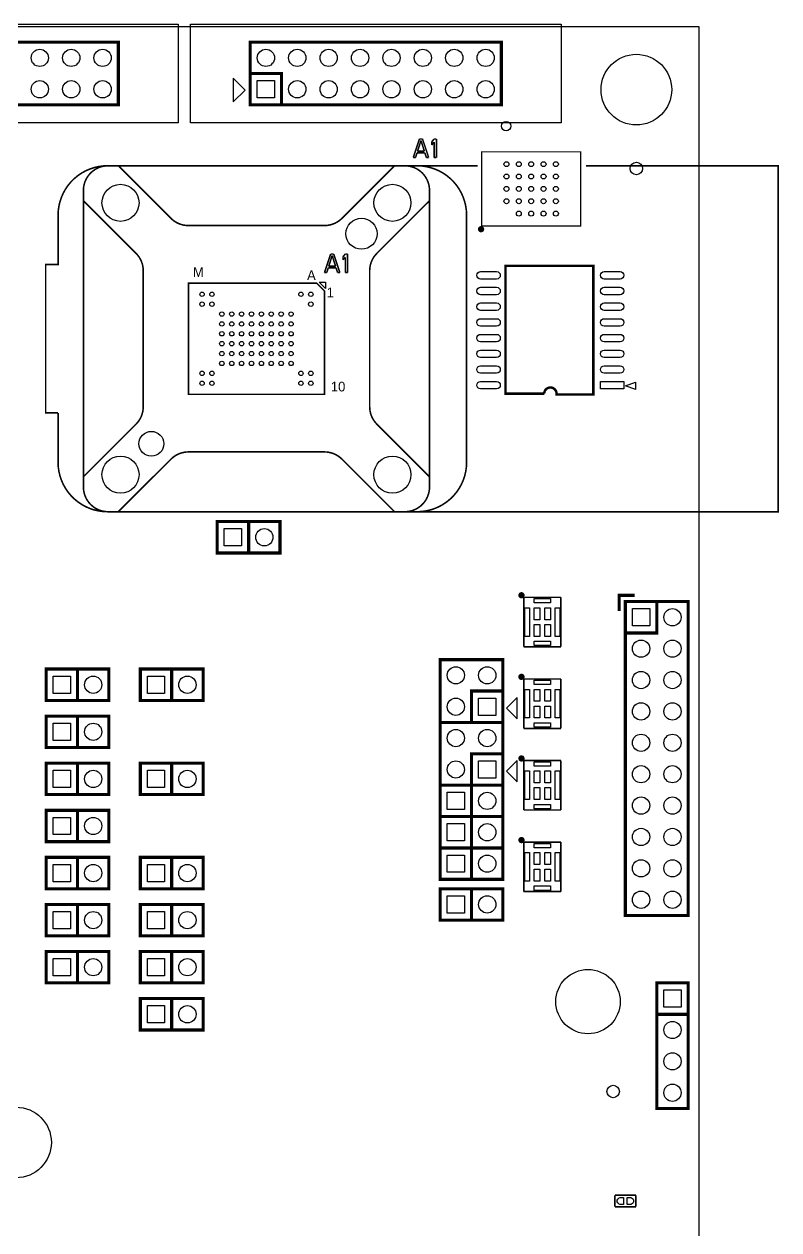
# Model space of a CAD drawing. Extents: x -163 to 81, y -104 to 74.
# Drawn here: x 20.1 to 81.1, y -31.3 to 66.3 of the extents above; entities that cross this region are included whole.
import ezdxf
from ezdxf.enums import TextEntityAlignment as Align

# ---------------------------------------------------------------- set-up
doc = ezdxf.new("R2010")
doc.units = 0
for name, color, linetype in [('BG_OUTLINE', 254, 'CONTINUOUS'), ('PG_DISPLAY_TOP', 85, 'CONTINUOUS'), ('PG_SILKSCREEN_TOP', 7, 'CONTINUOUS'), ('PIN_TOP', 143, 'CONTINUOUS')]:
    doc.layers.add(name, color=color, linetype=linetype)

msp = doc.modelspace()

# ---------------------------------------------------------------- linework, layer by layer
at = {"layer": 'BG_OUTLINE'}
msp.add_lwpolyline([(-125.323854, -63.92799), (74.676, -63.92799), (74.676, 66.072004), (-125.323854, 66.072004)], close=True, dxfattribs=at)
at = {"layer": 'PG_DISPLAY_TOP'}
for points in [[(2.52603, 66.294), (32.52597, 66.294)], [(32.52597, 66.294), (32.52597, 58.294016)], [(33.51403, 66.294), (63.51397, 66.294)], [(33.51403, 58.294016), (33.51403, 66.294)], [(63.51397, 66.294), (63.51397, 58.294016)], [(32.52597, 58.294016), (2.52603, 58.294016)], [(63.51397, 58.294016), (33.51403, 58.294016)]]:
    msp.add_lwpolyline(points, dxfattribs=at)
at = {"layer": 'PG_SILKSCREEN_TOP'}
for points, const_width in [([(7.366, 64.834008), (27.686, 64.834008), (27.686, 59.754008), (7.366, 59.754008), (7.366, 64.834008)], 0.254), ([(38.354, 64.834008), (58.674, 64.834008), (58.674, 59.754008), (38.354, 59.754008), (38.354, 64.834008)], 0.254), ([(38.354, 62.294008), (40.894, 62.294008), (40.894, 59.754008)], 0.254), ([(52.044854, 56.99633), (51.544728, 55.496206)], 0.127), ([(51.88839, 56.007), (52.169822, 56.868568)], 0.127), ([(52.29479, 56.99633), (52.044854, 56.99633)], 0.127), ([(52.169822, 56.868568), (52.451, 56.007)], 0.127), ([(52.794662, 55.496206), (52.29479, 56.99633)], 0.127), ([(53.232304, 56.99633), (53.044852, 56.77281)], 0.127), ([(53.044852, 56.77281), (53.044852, 56.51754)], 0.127), ([(53.044852, 56.51754), (53.232304, 56.74106)], 0.127), ([(53.419756, 56.99633), (53.232304, 56.99633)], 0.127), ([(53.232304, 56.74106), (53.232304, 55.496206)], 0.127), ([(53.419756, 55.496206), (53.419756, 56.99633)], 0.127), ([(51.73218, 55.496206), (51.857148, 55.879238)], 0.127), ([(51.857148, 55.879238), (52.482242, 55.879238)], 0.127), ([(52.451, 56.007), (51.88839, 56.007)], 0.127), ([(52.482242, 55.879238), (52.60721, 55.496206)], 0.127), ([(57.087008, 55.958994), (57.087008, 49.959006), (65.086992, 49.959006), (65.086992, 55.958994), (57.087008, 55.958994)], 0.100076), ([(26.862024, 54.829964), (50.861976, 54.829964)], 0.127), ([(27.690318, 54.829964), (31.944564, 50.575718)], 0.127), ([(50.033428, 54.829964), (45.779436, 50.575718)], 0.127), ([(51.544728, 55.496206), (51.73218, 55.496206)], 0.127), ([(65.532, 54.829964), (81.062068, 54.829964), (81.062068, 26.83002), (51.861974, 26.83002)], 0.127), ([(51.861974, 54.829964), (56.769, 54.829964)], 0.127), ([(52.60721, 55.496206), (52.794662, 55.496206)], 0.127), ([(53.232304, 55.496206), (53.419756, 55.496206)], 0.127), ([(24.862028, 28.830016), (24.862028, 52.829968)], 0.127), ([(52.861972, 52.829968), (52.861972, 28.830016)], 0.127), ([(24.862028, 52.00142), (29.116274, 47.747428)], 0.127), ([(52.861972, 52.00142), (48.607726, 47.747428)], 0.127), ([(44.365164, 49.989994), (33.358836, 49.989994)], 0.127), ([(44.86148, 47.686976), (44.361354, 46.186852)], 0.127), ([(44.705016, 46.697646), (44.986448, 47.559214)], 0.127), ([(45.111416, 47.686976), (44.86148, 47.686976)], 0.127), ([(44.986448, 47.559214), (45.267626, 46.697646)], 0.127), ([(45.611288, 46.186852), (45.111416, 47.686976)], 0.127), ([(46.04893, 47.686976), (45.861478, 47.463456)], 0.127), ([(45.861478, 47.463456), (45.861478, 47.208186)], 0.127), ([(45.861478, 47.208186), (46.04893, 47.431706)], 0.127), ([(46.236382, 47.686976), (46.04893, 47.686976)], 0.127), ([(46.04893, 47.431706), (46.04893, 46.186852)], 0.127), ([(46.236382, 46.186852), (46.236382, 47.686976)], 0.127), ([(29.701998, 46.333156), (29.701998, 35.326828)], 0.127), ([(44.361354, 46.186852), (44.548806, 46.186852)], 0.127), ([(44.548806, 46.186852), (44.673774, 46.569884)], 0.127), ([(44.673774, 46.569884), (45.298868, 46.569884)], 0.127), ([(45.267626, 46.697646), (44.705016, 46.697646)], 0.127), ([(45.298868, 46.569884), (45.423836, 46.186852)], 0.127), ([(45.423836, 46.186852), (45.611288, 46.186852)], 0.127), ([(46.04893, 46.186852), (46.236382, 46.186852)], 0.127), ([(48.022002, 46.333156), (48.022002, 35.326828)], 0.127), ([(33.361884, 45.329856), (33.361884, 36.330128), (44.362116, 36.330128), (44.362116, 44.694856), (43.727116, 45.329856), (33.361884, 45.329856)], 0.127), ([(29.116274, 33.912556), (24.862028, 29.65831)], 0.127), ([(48.607726, 33.912556), (52.861972, 29.65831)], 0.127), ([(44.365164, 31.66999), (33.358836, 31.66999)], 0.127), ([(31.944564, 31.084266), (27.690318, 26.83002)], 0.127), ([(45.779436, 31.084266), (50.033428, 26.83002)], 0.127), ([(50.861976, 26.83002), (26.862024, 26.83002)], 0.127), ([(35.687, 26.035), (40.767, 26.035), (40.767, 23.495), (35.687, 23.495), (35.687, 26.035)], 0.254), ([(38.227, 26.035), (38.227, 23.495)], 0.254), ([(60.488576, 19.899122), (63.488824, 19.899122)], 0.127), ([(60.488576, 15.89913), (60.488576, 19.899122)], 0.127), ([(63.488824, 19.899122), (63.488824, 15.89913)], 0.127), ([(68.199, 18.796), (68.199, 20.066), (69.469, 20.066)], 0.254), ([(73.787, 19.558), (73.787, -5.842), (68.707, -5.842), (68.707, 19.558), (73.787, 19.558)], 0.254), ([(71.247, 19.558), (71.247, 17.018), (68.707, 17.018)], 0.254), ([(63.488824, 15.89913), (60.488576, 15.89913)], 0.127), ([(53.721, 9.779), (53.721, 14.859), (58.801, 14.859), (58.801, 9.779), (53.721, 9.779)], 0.254), ([(21.844, 14.097), (26.924, 14.097), (26.924, 11.557), (21.844, 11.557), (21.844, 14.097)], 0.254), ([(24.384, 14.097), (24.384, 11.557)], 0.254), ([(29.464, 14.097), (34.544, 14.097), (34.544, 11.557), (29.464, 11.557), (29.464, 14.097)], 0.254), ([(32.004, 14.097), (32.004, 11.557)], 0.254), ([(60.488576, 13.295122), (63.488824, 13.295122)], 0.127), ([(60.488576, 9.29513), (60.488576, 13.295122)], 0.127), ([(63.488824, 13.295122), (63.488824, 9.29513)], 0.127), ([(56.261, 9.779), (56.261, 12.319), (58.801, 12.319)], 0.254), ([(21.844, 10.287), (26.924, 10.287), (26.924, 7.747), (21.844, 7.747), (21.844, 10.287)], 0.254), ([(24.384, 10.287), (24.384, 7.747)], 0.254), ([(53.721, 4.699), (53.721, 9.779), (58.801, 9.779), (58.801, 4.699), (53.721, 4.699)], 0.254), ([(63.488824, 9.29513), (60.488576, 9.29513)], 0.127), ([(56.261, 4.699), (56.261, 7.239), (58.801, 7.239)], 0.254), ([(21.844, 6.477), (26.924, 6.477), (26.924, 3.937), (21.844, 3.937), (21.844, 6.477)], 0.254), ([(24.384, 6.477), (24.384, 3.937)], 0.254), ([(29.464, 6.477), (34.544, 6.477), (34.544, 3.937), (29.464, 3.937), (29.464, 6.477)], 0.254), ([(32.004, 6.477), (32.004, 3.937)], 0.254), ([(60.488576, 6.691122), (63.488824, 6.691122)], 0.127), ([(60.488576, 2.69113), (60.488576, 6.691122)], 0.127), ([(63.488824, 6.691122), (63.488824, 2.69113)], 0.127), ([(53.721, 4.699), (58.801, 4.699), (58.801, 2.159), (53.721, 2.159), (53.721, 4.699)], 0.254), ([(56.261, 4.699), (56.261, 2.159)], 0.254), ([(21.844, 2.667), (26.924, 2.667), (26.924, 0.127), (21.844, 0.127), (21.844, 2.667)], 0.254), ([(24.384, 2.667), (24.384, 0.127)], 0.254), ([(53.721, 2.159), (58.801, 2.159), (58.801, -0.381), (53.721, -0.381), (53.721, 2.159)], 0.254), ([(56.261, 2.159), (56.261, -0.381)], 0.254), ([(63.488824, 2.69113), (60.488576, 2.69113)], 0.127), ([(60.488576, 0.087122), (63.488824, 0.087122)], 0.127), ([(60.488576, -3.91287), (60.488576, 0.087122)], 0.127), ([(63.488824, 0.087122), (63.488824, -3.91287)], 0.127), ([(53.721, -0.381), (58.801, -0.381), (58.801, -2.921), (53.721, -2.921), (53.721, -0.381)], 0.254), ([(56.261, -0.381), (56.261, -2.921)], 0.254), ([(21.844, -1.143), (26.924, -1.143), (26.924, -3.683), (21.844, -3.683), (21.844, -1.143)], 0.254), ([(24.384, -1.143), (24.384, -3.683)], 0.254), ([(29.464, -1.143), (34.544, -1.143), (34.544, -3.683), (29.464, -3.683), (29.464, -1.143)], 0.254), ([(32.004, -1.143), (32.004, -3.683)], 0.254), ([(53.721, -3.683), (58.801, -3.683), (58.801, -6.223), (53.721, -6.223), (53.721, -3.683)], 0.254), ([(56.261, -3.683), (56.261, -6.223)], 0.254), ([(63.488824, -3.91287), (60.488576, -3.91287)], 0.127), ([(21.844, -4.953), (26.924, -4.953), (26.924, -7.493), (21.844, -7.493), (21.844, -4.953)], 0.254), ([(24.384, -4.953), (24.384, -7.493)], 0.254), ([(29.464, -4.953), (34.544, -4.953), (34.544, -7.493), (29.464, -7.493), (29.464, -4.953)], 0.254), ([(32.004, -4.953), (32.004, -7.493)], 0.254), ([(21.844, -8.763), (26.924, -8.763), (26.924, -11.303), (21.844, -11.303), (21.844, -8.763)], 0.254), ([(24.384, -8.763), (24.384, -11.303)], 0.254), ([(29.464, -8.763), (34.544, -8.763), (34.544, -11.303), (29.464, -11.303), (29.464, -8.763)], 0.254), ([(32.004, -8.763), (32.004, -11.303)], 0.254), ([(73.787, -11.303), (73.787, -21.463), (71.247, -21.463), (71.247, -11.303), (73.787, -11.303)], 0.254), ([(29.464, -12.573), (34.544, -12.573), (34.544, -15.113), (29.464, -15.113), (29.464, -12.573)], 0.254), ([(32.004, -12.573), (32.004, -15.113)], 0.254), ([(73.787, -13.843), (71.247, -13.843)], 0.254), ([(67.8561, -28.4861), (69.5579, -28.4861)], 0.127), ([(67.8561, -28.4861), (67.8561, -29.4259)], 0.127), ([(69.5579, -28.4861), (69.5579, -29.4259)], 0.127), ([(67.8561, -29.4259), (69.5579, -29.4259)], 0.127)]:
    msp.add_lwpolyline(points, dxfattribs=dict(at, const_width=const_width))
for points in [[(37.943536, 60.96), (36.986464, 61.917072), (36.986464, 60.002928)], [(44.451524, 44.892468), (43.940476, 45.403516), (44.451524, 45.403516)], [(44.451524, 44.892468), (43.940476, 45.403516), (44.451524, 45.403516)], [(69.522594, 37.328602), (69.522594, 36.728654), (68.722494, 37.028628)], [(59.084464, 10.922), (59.944, 10.062464), (59.944, 11.781536)], [(59.084464, 5.842), (59.944, 4.982464), (59.944, 6.701536)]]:
    msp.add_lwpolyline(points, close=True, dxfattribs=at)
for points, const_width in [([(22.811994, 34.830004), (22.811994, 30.830012, 0.414214), (26.811986, 26.83002), (51.861974, 26.83002, 0.414214), (55.861966, 30.830012), (55.861966, 50.829972, 0.414214), (51.861974, 54.829964), (26.811986, 54.829964, 0.414214), (22.811994, 50.829972), (22.811994, 46.82998), (21.811996, 46.82998), (21.811996, 34.830004), (22.811994, 34.830004)], 0.127), ([(24.862028, 52.829968, -0.414217), (26.862024, 54.829964)], 0.127), ([(50.861976, 54.829964, -0.414212), (52.861972, 52.829968)], 0.127), ([(31.944564, 50.575718, 0.198915), (33.358836, 49.989994)], 0.127), ([(44.365164, 49.989994, 0.198914), (45.779436, 50.575718)], 0.127), ([(57.161176, 49.694084, 1.000339), (56.906922, 49.69383, 0.999661), (57.161176, 49.694084)], 0.254), ([(29.701998, 46.333156, 0.198912), (29.116274, 47.747428)], 0.127), ([(48.607726, 47.747428, 0.198914), (48.022002, 46.333156)], 0.127), ([(62.140084, 36.38423), (59.0042, 36.38423), (59.0042, 46.726348), (66.1162, 46.726348), (66.1162, 36.312348), (63.140082, 36.312348), (63.140082, 36.38423, 1.000041), (62.140084, 36.38423)], 0.199898), ([(29.116274, 33.912556, 0.198912), (29.701998, 35.326828)], 0.127), ([(48.022002, 35.326828, 0.198915), (48.607726, 33.912556)], 0.127), ([(33.358836, 31.66999, 0.198913), (31.944564, 31.084266)], 0.127), ([(45.779436, 31.084266, 0.198912), (44.365164, 31.66999)], 0.127), ([(26.862024, 26.83002, -0.414225), (24.862028, 28.830016)], 0.127), ([(52.861972, 28.830016, -0.414215), (50.861976, 26.83002)], 0.127), ([(60.42787, 20.069048, 0.999614), (60.173616, 20.069302, 1.000386), (60.42787, 20.069048)], 0.254), ([(60.42787, 13.465048, 0.999614), (60.173616, 13.465302, 1.000386), (60.42787, 13.465048)], 0.254), ([(60.42787, 6.861048, 0.999614), (60.173616, 6.861302, 1.000386), (60.42787, 6.861048)], 0.254), ([(60.42787, 0.257048, 0.999614), (60.173616, 0.257302, 1.000386), (60.42787, 0.257048)], 0.254)]:
    msp.add_lwpolyline(points, format="xyb", dxfattribs=dict(at, const_width=const_width))
at = {"layer": 'PIN_TOP'}
for points in [[(38.9255, 60.325508), (38.9255, 61.722508), (40.3225, 61.722508), (40.3225, 60.325508)], [(68.59016, 37.374322), (68.59016, 36.774374), (66.69024, 36.774374), (66.69024, 37.374322)], [(36.2585, 24.0665), (36.2585, 25.4635), (37.6555, 25.4635), (37.6555, 24.0665)], [(61.3283, 19.80184), (62.6491, 19.80184), (62.6491, 19.44624), (61.3283, 19.44624)], [(60.941458, 19.054826), (60.941458, 16.743426), (60.585858, 16.743426), (60.585858, 19.054826)], [(61.792358, 19.056604), (61.792358, 18.091404), (61.335158, 18.091404), (61.335158, 19.056604)], [(62.642242, 19.056604), (62.642242, 18.091404), (62.185042, 18.091404), (62.185042, 19.056604)], [(63.391542, 19.054826), (63.391542, 16.743426), (63.035942, 16.743426), (63.035942, 19.054826)], [(69.2785, 18.9865), (70.6755, 18.9865), (70.6755, 17.5895), (69.2785, 17.5895)], [(61.792358, 17.706848), (61.792358, 16.741648), (61.335158, 16.741648), (61.335158, 17.706848)], [(62.642242, 17.706848), (62.642242, 16.741648), (62.185042, 16.741648), (62.185042, 17.706848)], [(61.3283, 16.352012), (62.6491, 16.352012), (62.6491, 15.996412), (61.3283, 15.996412)], [(22.4155, 12.1285), (22.4155, 13.5255), (23.8125, 13.5255), (23.8125, 12.1285)], [(30.0355, 12.1285), (30.0355, 13.5255), (31.4325, 13.5255), (31.4325, 12.1285)], [(61.3283, 13.19784), (62.6491, 13.19784), (62.6491, 12.84224), (61.3283, 12.84224)], [(58.2295, 10.3505), (56.8325, 10.3505), (56.8325, 11.7475), (58.2295, 11.7475)], [(60.941458, 12.450826), (60.941458, 10.139426), (60.585858, 10.139426), (60.585858, 12.450826)], [(61.792358, 12.452604), (61.792358, 11.487404), (61.335158, 11.487404), (61.335158, 12.452604)], [(62.642242, 12.452604), (62.642242, 11.487404), (62.185042, 11.487404), (62.185042, 12.452604)], [(63.391542, 12.450826), (63.391542, 10.139426), (63.035942, 10.139426), (63.035942, 12.450826)], [(61.792358, 11.102848), (61.792358, 10.137648), (61.335158, 10.137648), (61.335158, 11.102848)], [(62.642242, 11.102848), (62.642242, 10.137648), (62.185042, 10.137648), (62.185042, 11.102848)], [(22.4155, 8.3185), (22.4155, 9.7155), (23.8125, 9.7155), (23.8125, 8.3185)], [(61.3283, 9.748012), (62.6491, 9.748012), (62.6491, 9.392412), (61.3283, 9.392412)], [(22.4155, 4.5085), (22.4155, 5.9055), (23.8125, 5.9055), (23.8125, 4.5085)], [(30.0355, 4.5085), (30.0355, 5.9055), (31.4325, 5.9055), (31.4325, 4.5085)], [(58.2295, 5.2705), (56.8325, 5.2705), (56.8325, 6.6675), (58.2295, 6.6675)], [(61.3283, 6.59384), (62.6491, 6.59384), (62.6491, 6.23824), (61.3283, 6.23824)], [(60.941458, 5.846826), (60.941458, 3.535426), (60.585858, 3.535426), (60.585858, 5.846826)], [(61.792358, 5.848604), (61.792358, 4.883404), (61.335158, 4.883404), (61.335158, 5.848604)], [(62.642242, 5.848604), (62.642242, 4.883404), (62.185042, 4.883404), (62.185042, 5.848604)], [(63.391542, 5.846826), (63.391542, 3.535426), (63.035942, 3.535426), (63.035942, 5.846826)], [(54.2925, 2.7305), (54.2925, 4.1275), (55.6895, 4.1275), (55.6895, 2.7305)], [(61.792358, 4.498848), (61.792358, 3.533648), (61.335158, 3.533648), (61.335158, 4.498848)], [(62.642242, 4.498848), (62.642242, 3.533648), (62.185042, 3.533648), (62.185042, 4.498848)], [(61.3283, 3.144012), (62.6491, 3.144012), (62.6491, 2.788412), (61.3283, 2.788412)], [(22.4155, 0.6985), (22.4155, 2.0955), (23.8125, 2.0955), (23.8125, 0.6985)], [(54.2925, 0.1905), (54.2925, 1.5875), (55.6895, 1.5875), (55.6895, 0.1905)], [(54.2925, -2.3495), (54.2925, -0.9525), (55.6895, -0.9525), (55.6895, -2.3495)], [(60.941458, -0.757174), (60.941458, -3.068574), (60.585858, -3.068574), (60.585858, -0.757174)], [(61.3283, -0.01016), (62.6491, -0.01016), (62.6491, -0.36576), (61.3283, -0.36576)], [(61.792358, -0.755396), (61.792358, -1.720596), (61.335158, -1.720596), (61.335158, -0.755396)], [(62.642242, -0.755396), (62.642242, -1.720596), (62.185042, -1.720596), (62.185042, -0.755396)], [(63.391542, -0.757174), (63.391542, -3.068574), (63.035942, -3.068574), (63.035942, -0.757174)], [(22.4155, -3.1115), (22.4155, -1.7145), (23.8125, -1.7145), (23.8125, -3.1115)], [(30.0355, -3.1115), (30.0355, -1.7145), (31.4325, -1.7145), (31.4325, -3.1115)], [(61.792358, -2.105152), (61.792358, -3.070352), (61.335158, -3.070352), (61.335158, -2.105152)], [(62.642242, -2.105152), (62.642242, -3.070352), (62.185042, -3.070352), (62.185042, -2.105152)], [(61.3283, -3.459988), (62.6491, -3.459988), (62.6491, -3.815588), (61.3283, -3.815588)], [(54.2925, -5.6515), (54.2925, -4.2545), (55.6895, -4.2545), (55.6895, -5.6515)], [(22.4155, -6.9215), (22.4155, -5.5245), (23.8125, -5.5245), (23.8125, -6.9215)], [(30.0355, -6.9215), (30.0355, -5.5245), (31.4325, -5.5245), (31.4325, -6.9215)], [(22.4155, -10.7315), (22.4155, -9.3345), (23.8125, -9.3345), (23.8125, -10.7315)], [(30.0355, -10.7315), (30.0355, -9.3345), (31.4325, -9.3345), (31.4325, -10.7315)], [(71.8185, -11.8745), (73.2155, -11.8745), (73.2155, -13.2715), (71.8185, -13.2715)], [(30.0355, -14.5415), (30.0355, -13.1445), (31.4325, -13.1445), (31.4325, -14.5415)]]:
    msp.add_lwpolyline(points, close=True, dxfattribs=at)
for points in [[(56.990234, 46.264322), (58.290206, 46.264322, -1), (58.290206, 45.664374), (56.990234, 45.664374, -1)], [(66.990214, 46.264322), (68.290186, 46.264322, -1), (68.290186, 45.664374), (66.990214, 45.664374, -1)], [(56.990234, 44.994322), (58.290206, 44.994322, -1), (58.290206, 44.394374), (56.990234, 44.394374, -1)], [(66.990214, 44.994322), (68.290186, 44.994322, -1), (68.290186, 44.394374), (66.990214, 44.394374, -1)], [(56.990234, 43.724322), (58.290206, 43.724322, -1), (58.290206, 43.124374), (56.990234, 43.124374, -1)], [(66.990214, 43.724322), (68.290186, 43.724322, -1), (68.290186, 43.124374), (66.990214, 43.124374, -1)], [(56.990234, 42.454322), (58.290206, 42.454322, -1), (58.290206, 41.854374), (56.990234, 41.854374, -1)], [(66.990214, 42.454322), (68.290186, 42.454322, -1), (68.290186, 41.854374), (66.990214, 41.854374, -1)], [(56.990234, 41.184322), (58.290206, 41.184322, -1), (58.290206, 40.584374), (56.990234, 40.584374, -1)], [(66.990214, 41.184322), (68.290186, 41.184322, -1), (68.290186, 40.584374), (66.990214, 40.584374, -1)], [(56.990234, 39.914322), (58.290206, 39.914322, -1), (58.290206, 39.314374), (56.990234, 39.314374, -1)], [(66.990214, 39.914322), (68.290186, 39.914322, -1), (68.290186, 39.314374), (66.990214, 39.314374, -1)], [(56.990234, 38.644322), (58.290206, 38.644322, -1), (58.290206, 38.044374), (56.990234, 38.044374, -1)], [(66.990214, 38.644322), (68.290186, 38.644322, -1), (68.290186, 38.044374), (66.990214, 38.044374, -1)], [(56.990234, 37.374322), (58.290206, 37.374322, -1), (58.290206, 36.774374), (56.990234, 36.774374, -1)], [(68.5546, -29.118814), (68.5546, -29.2354), (68.35267, -29.2354, -1.1), (68.35267, -28.6766), (68.5546, -28.6766)], [(68.8594, -28.793186), (68.8594, -28.6766), (69.06133, -28.6766, -1.1), (69.06133, -29.2354), (68.8594, -29.2354)]]:
    msp.add_lwpolyline(points, format="xyb", close=True, dxfattribs=at)
for centre, radius in [((21.336, 63.564008), 0.6985), ((23.876, 63.564008), 0.6985), ((26.416, 63.564008), 0.6985), ((39.624, 63.564008), 0.6985), ((42.164, 63.564008), 0.6985), ((44.704, 63.564008), 0.6985), ((47.244, 63.564008), 0.6985), ((49.784, 63.564008), 0.6985), ((52.324, 63.564008), 0.6985), ((54.864, 63.564008), 0.6985), ((57.404, 63.564008), 0.6985), ((69.596, 60.992004), 2.8575), ((21.336, 61.024008), 0.6985), ((23.876, 61.024008), 0.6985), ((26.416, 61.024008), 0.6985), ((42.164, 61.024008), 0.6985), ((44.704, 61.024008), 0.6985), ((47.244, 61.024008), 0.6985), ((49.784, 61.024008), 0.6985), ((52.324, 61.024008), 0.6985), ((54.864, 61.024008), 0.6985), ((57.404, 61.024008), 0.6985), ((59.055, 58.039), 0.381), ((59.087004, 54.958996), 0.200025), ((60.087002, 54.958996), 0.200025), ((61.087, 54.958996), 0.200025), ((62.086998, 54.958996), 0.200025), ((63.086996, 54.958996), 0.200025), ((69.596, 54.61), 0.508), ((59.087004, 53.958998), 0.200025), ((60.087002, 53.958998), 0.200025), ((61.087, 53.958998), 0.200025), ((62.086998, 53.958998), 0.200025), ((63.086996, 53.958998), 0.200025), ((27.862022, 51.82997), 1.4986), ((49.861978, 51.82997), 1.4986), ((59.087004, 52.959), 0.200025), ((60.087002, 52.959), 0.200025), ((61.087, 52.959), 0.200025), ((62.086998, 52.959), 0.200025), ((63.086996, 52.959), 0.200025), ((59.087004, 51.959002), 0.200025), ((60.087002, 51.959002), 0.200025), ((61.087, 51.959002), 0.200025), ((62.086998, 51.959002), 0.200025), ((63.086996, 51.959002), 0.200025), ((60.087002, 50.959004), 0.200025), ((61.087, 50.959004), 0.200025), ((62.086998, 50.959004), 0.200025), ((63.086996, 50.959004), 0.200025), ((47.361856, 49.329848), 1.2573), ((34.461958, 44.429934), 0.1778), ((35.262058, 44.429934), 0.1778), ((42.461942, 44.429934), 0.1778), ((43.262042, 44.429934), 0.1778), ((34.461958, 43.630088), 0.1778), ((35.262058, 43.630088), 0.1778), ((36.061904, 42.829988), 0.1778), ((36.862004, 42.829988), 0.1778), ((37.662104, 42.829988), 0.1778), ((38.46195, 42.829988), 0.1778), ((39.26205, 42.829988), 0.1778), ((40.061896, 42.829988), 0.1778), ((40.861996, 42.829988), 0.1778), ((41.662096, 42.829988), 0.1778), ((43.262042, 43.630088), 0.1778), ((36.061904, 42.029888), 0.1778), ((36.862004, 42.029888), 0.1778), ((37.662104, 42.029888), 0.1778), ((38.46195, 42.029888), 0.1778), ((39.26205, 42.029888), 0.1778), ((40.061896, 42.029888), 0.1778), ((40.861996, 42.029888), 0.1778), ((41.662096, 42.029888), 0.1778), ((36.061904, 41.230042), 0.1778), ((36.862004, 41.230042), 0.1778), ((37.662104, 41.230042), 0.1778), ((38.46195, 41.230042), 0.1778), ((39.26205, 41.230042), 0.1778), ((40.061896, 41.230042), 0.1778), ((40.861996, 41.230042), 0.1778), ((41.662096, 41.230042), 0.1778), ((36.061904, 40.429942), 0.1778), ((36.862004, 40.429942), 0.1778), ((37.662104, 40.429942), 0.1778), ((38.46195, 40.429942), 0.1778), ((39.26205, 40.429942), 0.1778), ((40.061896, 40.429942), 0.1778), ((40.861996, 40.429942), 0.1778), ((41.662096, 40.429942), 0.1778), ((36.061904, 39.630096), 0.1778), ((36.862004, 39.630096), 0.1778), ((37.662104, 39.630096), 0.1778), ((38.46195, 39.630096), 0.1778), ((39.26205, 39.630096), 0.1778), ((40.061896, 39.630096), 0.1778), ((40.861996, 39.630096), 0.1778), ((41.662096, 39.630096), 0.1778), ((34.461958, 38.029896), 0.1778), ((35.262058, 38.029896), 0.1778), ((36.061904, 38.829996), 0.1778), ((36.862004, 38.829996), 0.1778), ((37.662104, 38.829996), 0.1778), ((38.46195, 38.829996), 0.1778), ((39.26205, 38.829996), 0.1778), ((40.061896, 38.829996), 0.1778), ((40.861996, 38.829996), 0.1778), ((41.662096, 38.829996), 0.1778), ((42.461942, 38.029896), 0.1778), ((43.262042, 38.029896), 0.1778), ((34.461958, 37.23005), 0.1778), ((35.262058, 37.23005), 0.1778), ((42.461942, 37.23005), 0.1778), ((43.262042, 37.23005), 0.1778), ((30.36189, 32.329882), 1.0033), ((27.862022, 29.830014), 1.4986), ((49.861978, 29.830014), 1.4986), ((39.497, 24.765), 0.6985), ((72.517, 18.288), 0.6985), ((69.977, 15.748), 0.6985), ((72.517, 15.748), 0.6985), ((54.991, 13.589), 0.6985), ((57.531, 13.589), 0.6985), ((69.977, 13.208), 0.6985), ((72.517, 13.208), 0.6985), ((25.654, 12.827), 0.6985), ((33.274, 12.827), 0.6985), ((54.991, 11.049), 0.6985), ((69.977, 10.668), 0.6985), ((72.517, 10.668), 0.6985), ((25.654, 9.017), 0.6985), ((54.991, 8.509), 0.6985), ((57.531, 8.509), 0.6985), ((69.977, 8.128), 0.6985), ((72.517, 8.128), 0.6985), ((25.654, 5.207), 0.6985), ((33.274, 5.207), 0.6985), ((54.991, 5.969), 0.6985), ((69.977, 5.588), 0.6985), ((72.517, 5.588), 0.6985), ((57.531, 3.429), 0.6985), ((69.977, 3.048), 0.6985), ((72.517, 3.048), 0.6985), ((25.654, 1.397), 0.6985), ((57.531, 0.889), 0.6985), ((69.977, 0.508), 0.6985), ((72.517, 0.508), 0.6985), ((57.531, -1.651), 0.6985), ((25.654, -2.413), 0.6985), ((33.274, -2.413), 0.6985), ((69.977, -2.032), 0.6985), ((72.517, -2.032), 0.6985), ((69.977, -4.572), 0.6985), ((72.517, -4.572), 0.6985), ((57.531, -4.953), 0.6985), ((25.654, -6.223), 0.6985), ((33.274, -6.223), 0.6985), ((25.654, -10.033), 0.6985), ((33.274, -10.033), 0.6985), ((65.6844, -12.82065), 2.6035), ((33.274, -13.843), 0.6985), ((72.517, -15.113), 0.6985), ((72.517, -17.653), 0.6985), ((72.517, -20.193), 0.6985), ((67.7164, -20.09013), 0.508), ((19.410172, -24.219408), 2.8575)]:
    msp.add_circle(centre, radius, dxfattribs=at)

# ---------------------------------------------------------------- texts
at = {"layer": 'PG_SILKSCREEN_TOP'}
for s, p in [('M', (34.163, 45.8343)), ('A', (43.307, 45.5803)), ('1', (44.831, 44.1833)), ('10', (45.466, 36.5633))]:
    msp.add_text(s, height=0.7874, dxfattribs=at).set_placement(p, align=Align.CENTER)

doc.saveas('drawing.dxf')
